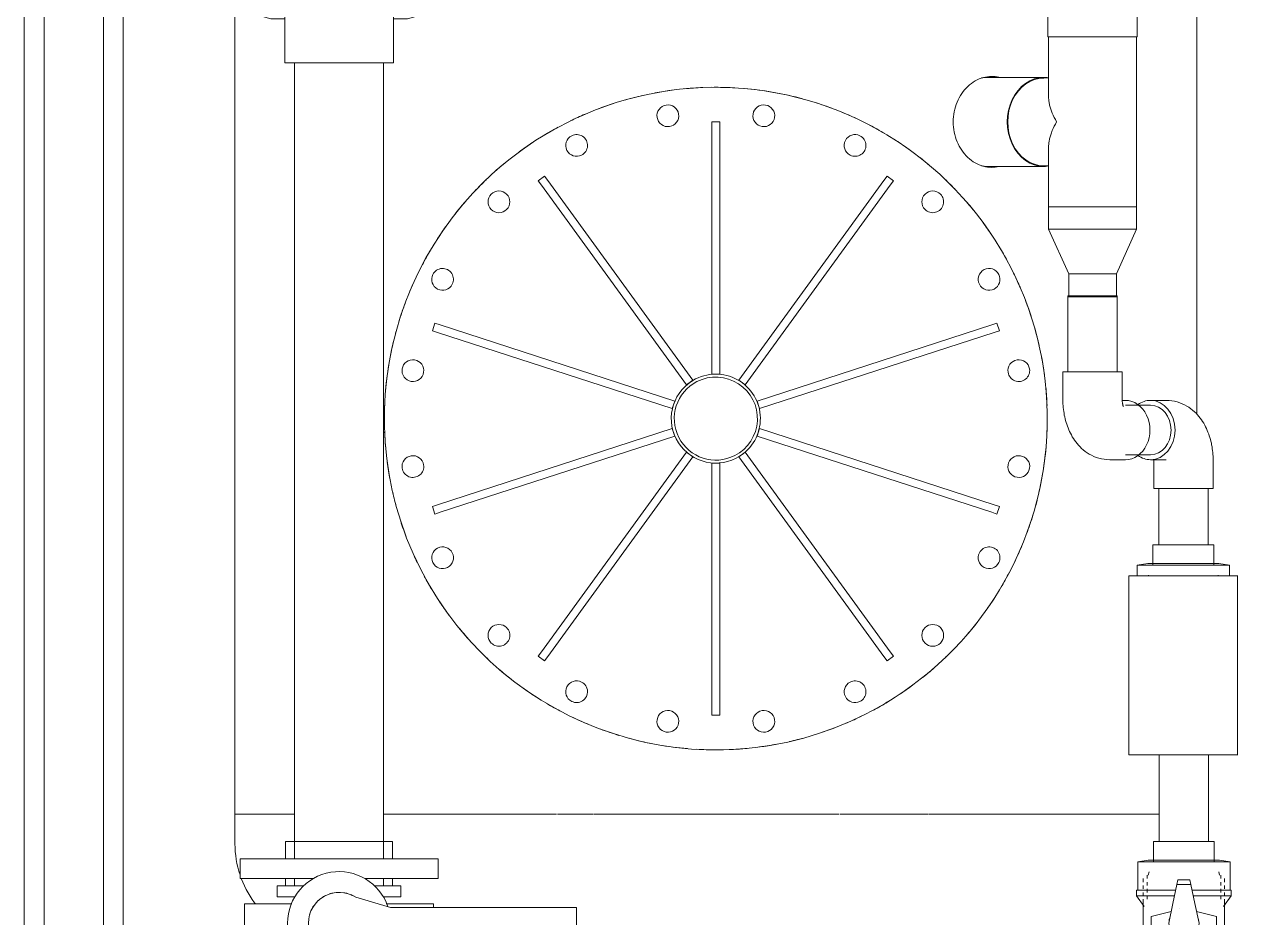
# Model space of a CAD drawing. Header units: millimetres. Extents: x -4001 to 3774, y -595 to 3523.
# Drawn here: x -3633 to -2407, y 505 to 1409 of the extents above; entities that cross this region are included whole.
import ezdxf

# ---------------------------------------------------------------- set-up
doc = ezdxf.new("R2010")
doc.units = ezdxf.units.MM
for name, color, linetype, lineweight in [('A_--------_E-', 8, 'Continuous', 9), ('M-_EQPT----_E', 7, 'Continuous', 9), ('M-_WATR----_E', 5, 'Continuous', 9)]:
    doc.layers.add(name, color=color, linetype=linetype, lineweight=lineweight)

# ---------------------------------------------------------------- blocks, each defined once
blk = doc.blocks.new('PNS-0100 MAIN FRAME - ASY PNS-0100 MAIN FRAME_iam-651195-Разрез 3')
at = {"layer": 'A_--------_E-'}
for p, q in [((-3633.2, 2850), (-3633.2, 100)), ((-3533.2, 100), (-3533.2, 2850)), ((-3613.2, 1997.9), (-3613.2, 373.6)), ((-3553.2, 373.6), (-3553.2, 1997.9))]:
    blk.add_line(p, q, dxfattribs=at)
blk = doc.blocks.new('PNS-0100 MAIN FRAME - Standard-550811-Разрез 3')
blk.add_blockref('PNS-0100 MAIN FRAME - ASY PNS-0100 MAIN FRAME_iam-651195-Разрез 3', (0, 0))
blk = doc.blocks.new('PNS-Filter column D1000 _Left side_ - ASY PNS-Filter column D1000_iam-892261-Разрез 3')
at = {"layer": 'A_--------_E-'}
for p, q in [((-3420.2, 610.1), (-3420.2, 2510.1)), ((-2448.2, 2510.1), (-2448.2, 1014.4)), ((-2448.2, 1014.4), (-2448.2, 2510.1)), ((-2598.5, 1396.1), (-2598.5, 1476.1)), ((-2508.5, 1476.1), (-2508.5, 1396.1)), ((-2579.3, 1396.1), (-2598.5, 1396.1)), ((-2597.9, 1335.6), (-2597.9, 1396.1)), ((-2508.5, 1396.1), (-2579.3, 1396.1)), ((-2509, 1396.1), (-2509, 1224.1)), ((-2660.1, 1355.1), (-2602.8, 1355.1)), ((-2602.8, 1354.6), (-2597.8, 1354.6)), ((-2938.2, 1310.1), (-2930.2, 1310.1)), ((-2938.2, 1310.1), (-2938.2, 1304.6)), ((-2938.2, 1055.1), (-2938.2, 1304.6)), ((-2930.2, 1304.6), (-2930.2, 1310.1)), ((-2930.2, 1304.6), (-2930.2, 1055.1)), ((-2597.9, 1224.1), (-2597.9, 1284.6)), ((-2602.8, 1265.1), (-2660.1, 1265.1)), ((-2597.8, 1265.7), (-2602.8, 1265.7)), ((-3113.8, 1250.5), (-3107.3, 1255.2)), ((-3104, 1250.7), (-3107.3, 1255.2)), ((-2761.1, 1255.2), (-2764.3, 1250.7)), ((-2761.1, 1255.2), (-2754.6, 1250.5)), ((-3113.8, 1250.5), (-3110.5, 1246)), ((-2963.9, 1044.2), (-3110.5, 1246)), ((-3104, 1250.7), (-2957.4, 1048.9)), ((-2911, 1048.9), (-2764.3, 1250.7)), ((-2757.9, 1246), (-2904.5, 1044.2)), ((-2757.9, 1246), (-2754.6, 1250.5)), ((-2597.9, 1201.6), (-2597.9, 1224.1)), ((-2597.9, 1224.1), (-2589.9, 1224.1)), ((-2597.9, 1224.1), (-2528, 1224.1)), ((-2589.9, 1224.1), (-2509, 1224.1)), ((-2528, 1224.1), (-2509, 1224.1)), ((-2509, 1224.1), (-2509, 1201.6)), ((-2577.6, 1156.6), (-2597.9, 1201.6)), ((-2597.9, 1201.6), (-2528, 1201.6)), ((-2509, 1201.6), (-2529.3, 1156.6)), ((-2528, 1201.6), (-2509, 1201.6)), ((-2577.6, 1134.1), (-2577.6, 1156.6)), ((-2577.6, 1156.6), (-2539.6, 1156.6)), ((-2539.6, 1156.6), (-2529.3, 1156.6)), ((-2529.3, 1156.6), (-2529.3, 1134.1)), ((-3220.7, 1099), (-3218.3, 1106.6)), ((-3213, 1104.9), (-3218.3, 1106.6)), ((-3213, 1104.9), (-2975.8, 1027.8)), ((-2892.6, 1027.8), (-2655.4, 1104.9)), ((-2650.1, 1106.6), (-2655.4, 1104.9)), ((-2650.1, 1106.6), (-2647.6, 1099)), ((-3220.7, 1099), (-3215.5, 1097.3)), ((-2978.2, 1020.2), (-3215.5, 1097.3)), ((-2652.9, 1097.3), (-2890.2, 1020.2)), ((-2652.9, 1097.3), (-2647.6, 1099)), ((-2930.2, 1055.1), (-2938.2, 1055.1)), ((-2957.4, 1048.9), (-2963.9, 1044.2)), ((-2904.5, 1044.2), (-2911, 1048.9)), ((-2975.8, 1027.8), (-2978.2, 1020.2)), ((-2890.2, 1020.2), (-2892.6, 1027.8)), ((-3215.5, 922.9), (-2978.2, 1000)), ((-2978.2, 1000), (-2975.8, 992.4)), ((-2892.6, 992.4), (-2890.2, 1000)), ((-2890.2, 1000), (-2652.9, 922.9)), ((-2975.8, 992.4), (-3213, 915.3)), ((-2655.4, 915.3), (-2892.6, 992.4)), ((-3110.5, 774.2), (-2963.9, 976.1)), ((-2957.4, 971.4), (-3104, 769.5)), ((-2963.9, 976.1), (-2957.4, 971.4)), ((-2911, 971.4), (-2904.5, 976.1)), ((-2764.3, 769.5), (-2911, 971.4)), ((-2904.5, 976.1), (-2757.9, 774.2)), ((-2938.2, 715.7), (-2938.2, 965.1)), ((-2938.2, 965.1), (-2930.2, 965.1)), ((-2930.2, 965.1), (-2930.2, 715.7)), ((-3215.5, 922.9), (-3220.7, 921.2)), ((-3218.3, 913.6), (-3220.7, 921.2)), ((-2647.6, 921.2), (-2652.9, 922.9)), ((-2647.6, 921.2), (-2650.1, 913.6)), ((-3218.3, 913.6), (-3213, 915.3)), ((-2655.4, 915.3), (-2650.1, 913.6)), ((-3110.5, 774.2), (-3113.8, 769.8)), ((-2754.6, 769.8), (-2757.9, 774.2)), ((-3107.3, 765.1), (-3113.8, 769.8)), ((-3107.3, 765.1), (-3104, 769.5)), ((-2764.3, 769.5), (-2761.1, 765.1)), ((-2754.6, 769.8), (-2761.1, 765.1)), ((-2938.2, 715.7), (-2938.2, 710.1)), ((-2930.2, 710.1), (-2930.2, 715.7)), ((-2930.2, 710.1), (-2938.2, 710.1)), ((-3420.2, 580.1), (-3420.2, 610.1)), ((-3418.6, 610.1), (-3420.2, 610.1)), ((-3418.6, 610.1), (-3417.7, 610.1)), ((-3414.1, 610.1), (-3417.7, 610.1)), ((-3413.8, 610.1), (-3411.4, 610.1)), ((-3406.3, 610.1), (-3411.4, 610.1)), ((-3406.3, 610.1), (-3402.2, 610.1)), ((-3395.7, 610.1), (-3402.2, 610.1)), ((-3395.8, 610.1), (-3390, 610.1)), ((-3382, 610.1), (-3390, 610.1)), ((-3382, 610.1), (-3375, 610.1)), ((-3365.6, 610.1), (-3375, 610.1)), ((-3365.6, 610.1), (-3360.2, 610.1)), ((-3270, 610.1), (-3260.6, 610.1)), ((-3245.2, 610.1), (-3260.6, 610.1)), ((-3245.2, 610.1), (-3230.9, 610.1)), ((-3214.5, 610.1), (-3230.9, 610.1)), ((-3214.5, 610.1), (-3199.3, 610.1)), ((-3182.1, 610.1), (-3199.3, 610.1)), ((-3182.1, 610.1), (-3166, 610.1)), ((-3148.1, 610.1), (-3167.1, 610.1)), ((-3148.1, 610.1), (-3131.3, 610.1)), ((-3112.7, 610.1), (-3131.3, 610.1)), ((-3112.7, 610.1), (-3095.3, 610.1)), ((-3076.2, 610.1), (-3094.1, 610.1)), ((-3076.2, 610.1), (-3058.4, 610.1)), ((-3038.8, 610.1), (-3057.8, 610.1)), ((-3038.8, 610.1), (-3020.6, 610.1)), ((-3000.8, 610.1), (-3021.6, 610.1)), ((-3000.8, 610.1), (-2982.3, 610.1)), ((-2962.4, 610.1), (-2982.8, 610.1)), ((-2962.3, 610.1), (-2943.7, 610.1)), ((-2933.3, 610.1), (-2943.7, 610.1)), ((-2923.6, 610.1), (-2933.3, 610.1)), ((-2923.6, 610.1), (-2905, 610.1)), ((-2885, 610.1), (-2905.1, 610.1)), ((-2885.1, 610.1), (-2866.6, 610.1)), ((-2846.4, 610.1), (-2866.6, 610.1)), ((-2846.8, 610.1), (-2828.5, 610.1)), ((-2809.8, 610.1), (-2828.5, 610.1)), ((-2809, 610.1), (-2791.1, 610.1)), ((-2770.9, 610.1), (-2791.2, 610.1)), ((-2770.9, 610.1), (-2754.7, 610.1)), ((-2736.1, 610.1), (-2754.7, 610.1)), ((-2736.2, 610.1), (-2719.4, 610.1)), ((-2700.7, 610.1), (-2718.7, 610.1)), ((-2701.5, 610.1), (-2685.4, 610.1)), ((-2668.3, 610.1), (-2685.4, 610.1)), ((-2668.3, 610.1), (-2653, 610.1)), ((-2636.7, 610.1), (-2653, 610.1)), ((-2636.7, 610.1), (-2622.4, 610.1)), ((-2607.1, 610.1), (-2622.4, 610.1)), ((-2607.1, 610.1), (-2593.7, 610.1)), ((-2579.5, 610.1), (-2593.7, 610.1)), ((-2579.5, 610.1), (-2567.2, 610.1)), ((-2554.2, 610.1), (-2567.3, 610.1)), ((-2554.2, 610.1), (-2543.1, 610.1)), ((-2531.2, 610.1), (-2543.1, 610.1)), ((-2531.2, 610.1), (-2521.4, 610.1)), ((-2510.8, 610.1), (-2521.4, 610.1)), ((-2510.8, 610.1), (-2502.3, 610.1)), ((-2493.1, 610.1), (-2502.3, 610.1)), ((-2493.1, 610.1), (-2486.1, 610.1))]:
    blk.add_line(p, q, dxfattribs=at)
at = {"layer": 'A_--------_E-', "flags": 128}
for points in [[(-3420.2, 580.1), (-3420.1, 576.1), (-3419.9, 572.1), (-3419.5, 568.2), (-3418.9, 564.2), (-3418.2, 560.3), (-3417.3, 556.4), (-3416.3, 552.5), (-3415.1, 548.7), (-3415, 548.2)], [(-3413.8, 544.9), (-3412.3, 541.2), (-3410.7, 537.5), (-3408.9, 533.9), (-3407, 530.4), (-3404.9, 527), (-3402.7, 523.7), (-3400.4, 520.4), (-3399.5, 519.3)]]:
    blk.add_lwpolyline(points, dxfattribs=at)
at = {"layer": 'A_--------_E-'}
for centre, radius, start, end in [((-2934.2, 1010.1), 335, 297, 117), ((-2934.2, 1010.1), 335, 97.5951, 100.5797), ((-2934.2, 1010.1), 335, 92.2786, 95.4262), ((-2934.2, 1010.1), 335, 90, 90.2734), ((-2934.2, 1010.1), 335, 86.7012, 90), ((-2934.2, 1010.1), 335, 74.8179, 85.1213), ((-2934.2, 1010.1), 335, 108.0362, 110.89), ((-2934.2, 1010.1), 335, 102.8327, 105.7343), ((-2982.7, 1316.3), 11, 99, 279), ((-2982.7, 1316.3), 11, 279, 99), ((-2885.7, 1316.3), 11, 81, 261), ((-2885.7, 1316.3), 11, 261, 81), ((-2934.2, 1010.1), 335, 69.6655, 73.0071), ((-2934.2, 1010.1), 335, 113.2217, 116.0474), ((-2934.2, 1010.1), 335, 64.5125, 67.5798), ((-2934.2, 1010.1), 335, 117, 297), ((-2934.2, 1010.1), 335, 118.3967, 121.2068), ((-2934.2, 1010.1), 335, 59.3586, 62.304), ((-2934.2, 1010.1), 335, 123.5649, 126.3691), ((-3074.9, 1286.3), 11, 117, 297), ((-3074.9, 1286.3), 11, 297, 117), ((-2793.5, 1286.3), 11, 63, 243), ((-2793.5, 1286.3), 11, 243, 63), ((-2934.2, 1010.1), 335, 54.2036, 57.083), ((-2934.2, 1010.1), 335, 128.7286, 131.5354), ((-2934.2, 1010.1), 335, 49.0472, 51.888), ((-2934.2, 1010.1), 335, 133.8891, 136.7073), ((-2934.2, 1010.1), 335, 43.8891, 46.7073), ((-3153.4, 1229.3), 11, 315, 135), ((-2715, 1229.3), 11, 45, 225), ((-2934.2, 1010.1), 335, 139.0472, 141.888), ((-3153.4, 1229.3), 11, 135, 315), ((-2715, 1229.3), 11, 225, 45), ((-2934.2, 1010.1), 335, 38.7286, 41.5354), ((-2934.2, 1010.1), 335, 144.2036, 147.083), ((-2934.2, 1010.1), 335, 33.5649, 36.3691), ((-2934.2, 1010.1), 335, 149.3586, 152.304), ((-2934.2, 1010.1), 335, 28.3967, 31.2068), ((-2934.2, 1010.1), 335, 154.5125, 157.5798), ((-3210.4, 1150.9), 11, 153, 333), ((-3210.4, 1150.9), 11, 333, 153), ((-2658, 1150.9), 11, 27, 207), ((-2658, 1150.9), 11, 207, 27), ((-2934.2, 1010.1), 335, 23.2217, 26.0474), ((-2934.2, 1010.1), 335, 18.0362, 20.89), ((-2934.2, 1010.1), 335, 159.6655, 163.0071), ((-2934.2, 1010.1), 335, 164.8179, 175.1213), ((-2934.2, 1010.1), 335, 12.8327, 15.7343), ((-3240.4, 1058.6), 11, 351, 171), ((-2628, 1058.6), 11, 9, 189), ((-2934.2, 1010.1), 335, 7.5951, 10.5797), ((-3240.4, 1058.6), 11, 171, 351), ((-2934.2, 1010.1), 45, 297, 117), ((-2628, 1058.6), 11, 189, 9), ((-2934.2, 1010.1), 45, 117, 297), ((-2934.2, 1010.1), 42, 117, 297), ((-2934.2, 1010.1), 42, 297, 117), ((-2934.2, 1010.1), 335, 2.2786, 5.4262), ((-2934.2, 1010.1), 335, 176.7012, 180), ((-2934.2, 1010.1), 335, 180, 180.2734), ((-2934.2, 1010.1), 335, 356.7012, 0), ((-2934.2, 1010.1), 335, 360, 0.2734), ((-2934.2, 1010.1), 335, 182.2786, 185.4262), ((-2934.2, 1010.1), 335, 344.8179, 355.1213), ((-3240.4, 961.6), 11, 9, 189), ((-2628, 961.6), 11, 351, 171), ((-2934.2, 1010.1), 335, 187.5951, 190.5797), ((-3240.4, 961.6), 11, 189, 9), ((-2628, 961.6), 11, 171, 351), ((-2934.2, 1010.1), 335, 192.8327, 195.7343), ((-2934.2, 1010.1), 335, 339.6655, 343.0071), ((-2934.2, 1010.1), 335, 198.0362, 200.89), ((-2934.2, 1010.1), 335, 203.2217, 206.0474), ((-3210.4, 869.4), 11, 27, 207), ((-3210.4, 869.4), 11, 207, 27), ((-2658, 869.4), 11, 153, 333), ((-2658, 869.4), 11, 333, 153), ((-2934.2, 1010.1), 335, 334.5125, 337.5798), ((-2934.2, 1010.1), 335, 208.3967, 211.2068), ((-2934.2, 1010.1), 335, 329.3586, 332.304), ((-2934.2, 1010.1), 335, 213.5649, 216.3691), ((-2934.2, 1010.1), 335, 324.2036, 327.083), ((-2934.2, 1010.1), 335, 218.7286, 221.5354), ((-3153.4, 790.9), 11, 45, 225), ((-3153.4, 790.9), 11, 225, 45), ((-2715, 790.9), 11, 135, 315), ((-2715, 790.9), 11, 315, 135), ((-2934.2, 1010.1), 335, 319.0472, 321.888), ((-2934.2, 1010.1), 335, 223.8891, 226.7073), ((-2934.2, 1010.1), 335, 313.8891, 316.7073), ((-2934.2, 1010.1), 335, 229.0472, 231.888), ((-2934.2, 1010.1), 335, 308.7286, 311.5354), ((-2934.2, 1010.1), 335, 234.2036, 237.083), ((-3074.9, 733.9), 11, 63, 243), ((-3074.9, 733.9), 11, 243, 63), ((-2793.5, 733.9), 11, 117, 297), ((-2793.5, 733.9), 11, 297, 117), ((-2934.2, 1010.1), 335, 303.5649, 306.3691), ((-2934.2, 1010.1), 335, 239.3586, 242.304), ((-2982.7, 703.9), 11, 81, 261), ((-2982.7, 703.9), 11, 261, 81), ((-2885.7, 703.9), 11, 99, 279), ((-2885.7, 703.9), 11, 279, 99), ((-2934.2, 1010.1), 335, 298.3967, 301.2068), ((-2934.2, 1010.1), 335, 244.5125, 247.5798), ((-2934.2, 1010.1), 335, 293.2217, 296.0474), ((-2934.2, 1010.1), 335, 249.6655, 253.0071), ((-2934.2, 1010.1), 335, 254.8179, 265.1213), ((-2934.2, 1010.1), 335, 282.8327, 285.7343), ((-2934.2, 1010.1), 335, 288.0362, 290.89), ((-2934.2, 1010.1), 335, 266.7012, 270), ((-2934.2, 1010.1), 335, 270, 270.2734), ((-2934.2, 1010.1), 335, 272.2786, 275.4262), ((-2934.2, 1010.1), 335, 277.5951, 280.5797)]:
    blk.add_arc(centre, radius, start, end, dxfattribs=at)
for centre, major_axis, start_param, end_param in [((-2660.1, 1310.1), (0, 45), 0, 0.149125), ((-2602.8, 1310.1), (0, 44.4), 0, 3.141593), ((-2602.8, 1310.1), (0, 45), 0, 3.141593), ((-2602.8, 1310.1), (0, 45), 6.189279, 6.283185), ((-2660.1, 1310.1), (0, 45), 2.992468, 3.141593), ((-2602.8, 1310.1), (0, 45), 3.141593, 3.235499)]:
    blk.add_ellipse(centre, major_axis=major_axis, ratio=0.819152, start_param=start_param, end_param=end_param, dxfattribs=at)
for points in [[(-2663.8, 1355), (-2666.6, 1354.2), (-2672.2, 1351.9), (-2679.7, 1346.3), (-2685.9, 1339), (-2690.7, 1330.3), (-2693.6, 1320.5), (-2694.3, 1313.6), (-2694.4, 1310.1)], [(-2655.4, 1356.1), (-2658.2, 1356.1), (-2661, 1355.8), (-2663.8, 1355)], [(-2657.2, 1356.1), (-2655.3, 1356), (-2653.4, 1355.7), (-2651.6, 1355.2)], [(-2648.1, 1355.2), (-2650.5, 1355.8), (-2653, 1356.1), (-2655.4, 1356.1)], [(-2694.4, 1310.1), (-2694.3, 1306.7), (-2693.6, 1299.7), (-2690.7, 1289.9), (-2685.9, 1281.2), (-2679.7, 1274), (-2672.2, 1268.3), (-2666.6, 1266), (-2663.8, 1265.3)], [(-2651.6, 1265), (-2653.4, 1264.6), (-2655.3, 1264.3), (-2657.2, 1264.2)]]:
    blk.add_open_spline(points, degree=3, dxfattribs=at)
for points, knots in [([(-2589.9, 1310.1), (-2591.5, 1313.2), (-2593.7, 1317.6), (-2595.8, 1323.2), (-2596.9, 1327.1), (-2597.7, 1331.1), (-2597.9, 1333.9), (-2597.9, 1335.3), (-2597.9, 1335.6)], [0, 0, 0, 0, 0.125, 0.1875, 0.25, 0.3125, 0.375, 0.3888889, 0.3888889, 0.3888889, 0.3888889]), ([(-2597.9, 1284.6), (-2597.9, 1284.9), (-2597.9, 1286.4), (-2597.7, 1289.2), (-2596.9, 1293.1), (-2595.8, 1297.1), (-2593.7, 1302.7), (-2591.5, 1307.1), (-2589.9, 1310.1)], [0.6111111, 0.6111111, 0.6111111, 0.6111111, 0.625, 0.6875, 0.75, 0.8125, 0.875, 1, 1, 1, 1]), ([(-2663.8, 1265.3), (-2661, 1264.5), (-2655.7, 1263.8), (-2650.5, 1264.4), (-2648.1, 1265)], [-0.5714286, -0.5714286, -0.5714286, -0.5714286, -0.5, -0.4366362, -0.4366362, -0.4366362, -0.4366362])]:
    blk.add_open_spline(points, degree=3, knots=knots, dxfattribs=at)
blk = doc.blocks.new('PNS-Filter column D1000 _Left side_ - Standard-896179-Разрез 3')
at = {"layer": 'M-_EQPT----_E'}
for p, q in [((-2578.5, 1134.1), (-2578.5, 1133.1)), ((-2539.1, 1134.1), (-2578.4, 1134.1)), ((-2578.4, 1133.1), (-2578.1, 1133.1)), ((-2577.3, 1133.1), (-2576.1, 1133.1)), ((-2574.5, 1133.1), (-2572.6, 1133.1)), ((-2570.3, 1133.1), (-2567.8, 1133.1)), ((-2565, 1133.1), (-2562, 1133.1)), ((-2558.9, 1133.1), (-2555.6, 1133.1)), ((-2552.4, 1133.1), (-2549.1, 1133.1)), ((-2545.9, 1133.1), (-2542.9, 1133.1)), ((-2540, 1133.1), (-2539.1, 1133.1)), ((-2528.5, 1134.1), (-2539.1, 1134.1)), ((-2539.1, 1133.1), (-2537.4, 1133.1)), ((-2535, 1133.1), (-2533, 1133.1)), ((-2531.3, 1133.1), (-2530, 1133.1)), ((-2529.2, 1133.1), (-2528.5, 1133.1)), ((-2528.5, 1133.1), (-2528.5, 1134.1))]:
    blk.add_line(p, q, dxfattribs=at)
blk.add_blockref('PNS-Filter column D1000 _Left side_ - ASY PNS-Filter column D1000_iam-892261-Разрез 3', (0, 0))
blk = doc.blocks.new('COMER_industrial series - BVI10-EL090-345467-Разрез 3')
at = {"layer": 'M-_WATR----_E', "color": 33, "lineweight": 20}
for p, q in [((-3367.8, 1625), (-3367.8, 1585.6)), ((-3367.8, 1625), (-3262.2, 1625)), ((-3262.2, 1585.6), (-3262.2, 1625)), ((-3384, 1585.6), (-3398.5, 1581.7)), ((-3246, 1585.6), (-3384, 1585.6)), ((-3231.5, 1581.7), (-3246, 1585.6)), ((-3398.5, 1581.7), (-3398.5, 1539.5)), ((-3231.5, 1581.7), (-3398.5, 1581.7)), ((-3231.5, 1539.5), (-3231.5, 1581.7)), ((-3390.2, 1559.8), (-3390.2, 1554.2)), ((-3239.7, 1554.2), (-3239.7, 1559.8)), ((-3390.2, 1548.5), (-3390.2, 1542.8)), ((-3369.9, 1551), (-3369.9, 1370)), ((-3260, 1551), (-3369.9, 1551)), ((-3260, 1370), (-3260, 1551)), ((-3239.7, 1542.8), (-3239.7, 1548.5)), ((-3400, 1539.5), (-3400, 1531.5)), ((-3370, 1539.5), (-3400, 1539.5)), ((-3390.2, 1537.1), (-3390.2, 1531.5)), ((-3230, 1539.5), (-3259.9, 1539.5)), ((-3239.7, 1531.5), (-3239.7, 1537.1)), ((-3230, 1531.5), (-3230, 1539.5)), ((-3400, 1531.5), (-3388.5, 1529.5)), ((-3370, 1531.5), (-3400, 1531.5)), ((-3390.2, 1525.8), (-3390.2, 1474.2)), ((-3390.2, 1525.8), (-3370.1, 1525.8)), ((-3388.5, 1529.5), (-3370.2, 1529.5)), ((-3385.1, 1530.9), (-3385.1, 1525.8)), ((-3230, 1531.5), (-3259.9, 1531.5)), ((-3259.8, 1525.8), (-3239.7, 1525.8)), ((-3259.7, 1529.5), (-3241.5, 1529.5)), ((-3244.8, 1525.8), (-3244.8, 1530.9)), ((-3241.5, 1529.5), (-3230, 1531.5)), ((-3239.7, 1474.2), (-3239.7, 1525.8)), ((-3370.1, 1474.2), (-3390.2, 1474.2)), ((-3385.1, 1474.2), (-3385.1, 1469.1)), ((-3239.7, 1474.2), (-3259.8, 1474.2)), ((-3244.8, 1469.1), (-3244.8, 1474.2)), ((-3388.5, 1470.5), (-3400, 1468.5)), ((-3400, 1468.5), (-3400, 1460.5)), ((-3400, 1468.5), (-3370, 1468.5)), ((-3400, 1460.5), (-3370, 1460.5)), ((-3398.5, 1460.5), (-3398.5, 1418.3)), ((-3390.2, 1468.5), (-3390.2, 1462.9)), ((-3370.2, 1470.5), (-3388.5, 1470.5)), ((-3259.9, 1468.5), (-3230, 1468.5)), ((-3259.9, 1460.5), (-3230, 1460.5)), ((-3241.5, 1470.5), (-3259.7, 1470.5)), ((-3230, 1468.5), (-3241.5, 1470.5)), ((-3239.7, 1462.9), (-3239.7, 1468.5)), ((-3231.5, 1418.3), (-3231.5, 1460.5)), ((-3230, 1460.5), (-3230, 1468.5)), ((-3390.2, 1457.2), (-3390.2, 1451.5)), ((-3239.7, 1451.5), (-3239.7, 1457.2)), ((-3390.2, 1445.8), (-3390.2, 1440.2)), ((-3239.7, 1440.2), (-3239.7, 1445.8)), ((-3398.5, 1418.3), (-3384, 1414.4)), ((-3398.5, 1418.3), (-3370, 1418.3)), ((-3384, 1414.4), (-3370.1, 1414.4)), ((-3259.9, 1418.3), (-3231.5, 1418.3)), ((-3259.7, 1414.4), (-3246, 1414.4)), ((-3246, 1414.4), (-3231.5, 1418.3)), ((-3369.9, 1370), (-3260, 1370))]:
    blk.add_line(p, q, dxfattribs=at)
blk = doc.blocks.new('COMER_BUT сермя _Butterfly valves_ red - BUT10090-877331-Разрез 3')
at = {"layer": 'M-_WATR----_E', "color": 33, "lineweight": 20}
for p, q in [((-3410.5, 519.3), (-3410.5, 480.7)), ((-3263, 515.7), (-3298.2, 526.1)), ((-3075, 515.7), (-3263, 515.7)), ((-3219.5, 515.7), (-3219.5, 519.3)), ((-3075, 484.3), (-3075, 515.7)), ((-3298.2, 473.9), (-3263, 484.3)), ((-3263, 484.3), (-3075, 484.3)), ((-3219.5, 480.7), (-3219.5, 484.3))]:
    blk.add_line(p, q, dxfattribs=at)
for radius, start, end in [(52, 18.7625, 180), (31, 57.209, 180), (31, 116.3192, 122.1686), (31, 101.8509, 108.0945), (31, 90, 93.6317), (31, 87.0806, 90), (31, 73.8007, 81.0623), (31, 60.5118, 67.7695), (31, 145.6075, 151.2815), (31, 130.8716, 136.906), (31, 160.8908, 165.6451), (52, 180, 341.2366), (31, 180, 302.791), (31, 192.2817, 192.8571), (31, 205.1481, 210.167), (31, 217.7273, 223.0948), (31, 230.3079, 235.8629), (31, 242.8892, 248.5572), (31, 255.4705, 261.21), (31, 268.0515, 270), (31, 270, 273.0843), (31, 282.2857, 287.3039), (31, 296.8165, 301.2261)]:
    blk.add_arc((-3315, 500), radius, start, end, dxfattribs=at)
for centre, start_param, end_param in [((-3315, 519.3), 3.141593, 4.188042), ((-3315, 519.3), 5.235988, 6.283185), ((-3315, 480.7), 3.141593, 4.188039), ((-3315, 480.7), 5.235988, 6.283185)]:
    blk.add_ellipse(centre, major_axis=(95.5, 0), ratio=0.000009, start_param=start_param, end_param=end_param, dxfattribs=at)
blk = doc.blocks.new('COMER_ST10_U-PVC бурт под фланец с гладкой поверхностью red - DN20 - DN225-877299-Разрез 3')
at = {"layer": 'M-_WATR----_E', "lineweight": 20}
for p, q in [((-3369, 582.5), (-3369, 565)), ((-3261, 565), (-3261, 582.5)), ((-3369, 545), (-3369, 537.5)), ((-3261, 537.5), (-3261, 545)), ((-3377.5, 537.5), (-3377.5, 526.5)), ((-3252.5, 526.5), (-3252.5, 537.5))]:
    blk.add_line(p, q, dxfattribs=at)
for centre, major_axis, start_param, end_param in [((-3315, 582.5), (54, 0), 3.141593, 6.283185), ((-3315, 537.5), (62.5, 0), 3.141593, 4.096423), ((-3315, 537.5), (62.5, 0), 5.328355, 6.283185), ((-3315, 526.5), (62.5, 0), 3.141593, 3.914997), ((-3315, 526.5), (62.5, 0), 5.509781, 6.283185)]:
    blk.add_ellipse(centre, major_axis=major_axis, ratio=0.000009, start_param=start_param, end_param=end_param, dxfattribs=at)
blk = doc.blocks.new('COMER_BR00_U-PVC свободный фланец red - DN15 - DN200-V30-Разрез 3')
at = {"layer": 'M-_WATR----_E', "lineweight": 20}
for p, q in [((-3415, 565), (-3415, 545)), ((-3215, 545), (-3215, 565))]:
    blk.add_line(p, q, dxfattribs=at)
for centre, start_param, end_param in [((-3315, 565), 3.141593, 6.283185), ((-3315, 545), 3.141593, 4.449308), ((-3315, 545), 4.97547, 6.283185)]:
    blk.add_ellipse(centre, major_axis=(100, 0), ratio=0.000009, start_param=start_param, end_param=end_param, dxfattribs=at)
blk = doc.blocks.new('COMER_EL50_U-PVC отвод 90 - DN16-DN315 _Grey_-V40-Разрез 3')
at = {"layer": 'M-_WATR----_E', "color": 40, "lineweight": 20}
for p, q in [((-2478.9, 1028.5), (-2494.8, 1028.5)), ((-2494.8, 968.5), (-2478.9, 968.5)), ((-2491.6, 967.7), (-2491.6, 939.5)), ((-2431.6, 939.5), (-2431.6, 967.7))]:
    blk.add_line(p, q, dxfattribs=at)
at = {"layer": 'M-_WATR----_E', "color": 40, "lineweight": 20, "flags": 128}
for points in [[(-2478.9, 1028.5), (-2476.1, 1028.4), (-2473.3, 1028.1), (-2470.5, 1027.6), (-2467.9, 1026.9), (-2465.3, 1026.1), (-2462.8, 1025.1), (-2460.5, 1024), (-2458.2, 1022.8), (-2456.1, 1021.5), (-2454.1, 1020.1), (-2452.3, 1018.6), (-2450.5, 1017), (-2448.9, 1015.5), (-2447.4, 1013.8), (-2445.9, 1012.2), (-2444.6, 1010.5), (-2443.4, 1008.8), (-2442.2, 1007.1), (-2441.1, 1005.3), (-2440.1, 1003.5), (-2439.2, 1001.8), (-2438.3, 1000), (-2437.5, 998.2), (-2436.8, 996.4), (-2436.1, 994.5), (-2435.5, 992.7), (-2434.9, 990.9), (-2434.4, 989), (-2433.9, 987.1), (-2433.4, 985.3), (-2433.1, 983.4), (-2432.7, 981.5), (-2432.4, 979.6), (-2432.2, 977.7), (-2432, 975.8), (-2431.8, 973.9), (-2431.7, 972), (-2431.6, 970.1), (-2431.6, 968.2), (-2431.6, 967.7)], [(-2491.6, 968.4), (-2491.6, 967.8), (-2491.6, 967.7)]]:
    blk.add_lwpolyline(points, dxfattribs=at)
at = {"layer": 'M-_WATR----_E', "color": 40, "lineweight": 20}
for centre, major_axis, ratio, start_param, end_param in [((-2494.8, 998.5), (0, 30), 0.826606, 0.000021, 0.541129), ((-2494.8, 998.5), (0, 30), 0.826606, 3.141614, 6.283206), ((-2494.8, 998.5), (0, 30), 0.826606, 2.600474, 3.141614), ((-2461.6, 939.5), (30, 0), 0.000012, 2.168543, 3.21574), ((-2461.6, 939.5), (30, 0), 0.000012, 0, 2.168543)]:
    blk.add_ellipse(centre, major_axis=major_axis, ratio=ratio, start_param=start_param, end_param=end_param, dxfattribs=at)
blk = doc.blocks.new('COMER_industrial series - BVI10050-V41-Разрез 3')
at = {"layer": 'M-_WATR----_E', "color": 40, "lineweight": 20}
for p, q in [((-2492, 582.4), (-2492, 562.7)), ((-2430.4, 562.7), (-2430.4, 582.4)), ((-2497.2, 563.6), (-2507.8, 561.8)), ((-2507.8, 561.8), (-2507.8, 533.3)), ((-2414.5, 561.8), (-2425.2, 563.6)), ((-2414.5, 533.3), (-2414.5, 561.8)), ((-2502.2, 544.9), (-2502.2, 541.4)), ((-2498.4, 548.4), (-2498.4, 544.9)), ((-2498.4, 541.4), (-2498.4, 537.9)), ((-2496.4, 551.7), (-2497.2, 548.4)), ((-2468.2, 539), (-2467.2, 543.8)), ((-2455.2, 543.8), (-2467.2, 543.8)), ((-2455.2, 543.8), (-2454.2, 539)), ((-2425.2, 548.4), (-2425.9, 551.7)), ((-2423.9, 544.9), (-2423.9, 548.4)), ((-2423.9, 537.9), (-2423.9, 541.4)), ((-2420.2, 541.4), (-2420.2, 544.9)), ((-2509.2, 533.3), (-2509.2, 527.5)), ((-2509.2, 527.5), (-2501.2, 516.8)), ((-2502.2, 537.9), (-2502.2, 534.5)), ((-2502.2, 531), (-2502.2, 527.5)), ((-2498.4, 534.5), (-2498.4, 531)), ((-2498.4, 527.5), (-2498.4, 524)), ((-2468.2, 539), (-2454.2, 539)), ((-2423.9, 531), (-2423.9, 534.5)), ((-2423.9, 524), (-2423.9, 527.5)), ((-2421.2, 516.8), (-2413.2, 527.5)), ((-2420.2, 534.5), (-2420.2, 537.9)), ((-2420.2, 527.5), (-2420.2, 531)), ((-2413.2, 527.5), (-2413.2, 533.3)), ((-2502.2, 524), (-2502.2, 476)), ((-2420.2, 476), (-2420.2, 524)), ((-2474.1, 511.5), (-2494.2, 506.6)), ((-2494.2, 506.6), (-2494.2, 493.4)), ((-2465.5, 514.4), (-2465.5, 514.4)), ((-2428.2, 506.6), (-2448.3, 511.5)), ((-2428.2, 493.4), (-2428.2, 506.6)), ((-2494.2, 493.4), (-2475, 488.8)), ((-2447.3, 488.8), (-2428.2, 493.4)), ((-2501.2, 483.2), (-2509.2, 472.5)), ((-2456.9, 485.6), (-2456.9, 485.6)), ((-2413.2, 472.5), (-2421.2, 483.2)), ((-2509.2, 472.5), (-2509.2, 466.7)), ((-2507.8, 466.7), (-2507.8, 438.2)), ((-2502.2, 472.5), (-2502.2, 469)), ((-2498.4, 476), (-2498.4, 472.5)), ((-2498.4, 469), (-2498.4, 465.5)), ((-2423.9, 472.5), (-2423.9, 476)), ((-2423.9, 465.5), (-2423.9, 469)), ((-2420.2, 469), (-2420.2, 472.5)), ((-2414.5, 438.2), (-2414.5, 466.7)), ((-2413.2, 466.7), (-2413.2, 472.5)), ((-2502.2, 465.5), (-2502.2, 462.1)), ((-2502.2, 458.6), (-2502.2, 455.1)), ((-2498.4, 462.1), (-2498.4, 458.6)), ((-2498.4, 455.1), (-2498.4, 451.6)), ((-2423.9, 458.6), (-2423.9, 462.1)), ((-2423.9, 451.6), (-2423.9, 455.1)), ((-2420.2, 462.1), (-2420.2, 465.5)), ((-2420.2, 455.1), (-2420.2, 458.6)), ((-2497.2, 451.6), (-2496.4, 448.3)), ((-2425.9, 448.3), (-2425.2, 451.6)), ((-2507.8, 438.2), (-2497.2, 436.4)), ((-2492, 437.3), (-2492, 417.6)), ((-2467.2, 430), (-2467.2, 430.2)), ((-2455.1, 430.2), (-2467.2, 430.2)), ((-2467.2, 430), (-2455.2, 430)), ((-2455.1, 430.2), (-2455.2, 430)), ((-2430.4, 417.6), (-2430.4, 437.3)), ((-2425.2, 436.4), (-2414.5, 438.2))]:
    blk.add_line(p, q, dxfattribs=at)
at = {"layer": 'M-_WATR----_E', "color": 40, "lineweight": 20, "flags": 128}
for points in [[(-2476.5, 500), (-2472.3, 519.6), (-2468.2, 539)], [(-2454.2, 539), (-2450, 519.6), (-2445.8, 500)], [(-2467.2, 430.2), (-2471.9, 465.2), (-2476.5, 500)], [(-2445.8, 500), (-2450.5, 465.2), (-2455.1, 430.2)]]:
    blk.add_lwpolyline(points, dxfattribs=at)
at = {"layer": 'M-_WATR----_E', "color": 40, "lineweight": 20}
for centre, major_axis, ratio, start_param, end_param in [((-2461.2, 582.4), (30.8, 0), 0.000018, 3.141593, 6.283124), ((-2461.2, 561.8), (46.6, 0), 0.000018, 3.141593, 6.283124), ((-2461.2, 563.6), (36, 0), 0.000018, 3.141593, 6.283124), ((-2461.2, 533.3), (48, 0), 0.000018, 3.141593, 4.539055), ((-2461.2, 527.5), (48, 0), 0.000018, 3.141606, 4.513044), ((-2461.2, 533.3), (48, 0), 0.000018, 4.885466, 6.283124), ((-2461.2, 527.5), (48, 0), 0.000018, 4.91148, 6.283124), ((-2461.2, 500), (-4.4, 14.5), 1, 0.974878, 1.115502), ((-2461.2, 500), (-4.4, 14.5), 1, 4.5834, 4.726351), ((-2461.2, 500), (-4.4, 14.5), 1, 4.551471, 4.666396), ((-2461.2, 472.5), (48, 0), 0.000018, 3.141593, 4.465799), ((-2461.2, 466.7), (48, 0), 0.000018, 3.141593, 4.482936), ((-2461.2, 466.7), (48, 0), 0.000018, 4.941603, 6.283124), ((-2461.2, 472.5), (48, 0), 0.000018, 4.958737, 6.283124), ((-2461.2, 438.2), (46.6, 0), 0.000018, 3.141701, 4.558992), ((-2461.2, 436.4), (36, 0), 0.000018, 3.141701, 4.51976), ((-2461.2, 436.4), (36, 0), 0.000018, 4.904711, 6.283077), ((-2461.2, 438.2), (46.6, 0), 0.000018, 4.86555, 6.283077), ((-2461.2, 417.6), (30.8, 0), 0.000018, 3.141593, 6.283124)]:
    blk.add_ellipse(centre, major_axis=major_axis, ratio=ratio, start_param=start_param, end_param=end_param, dxfattribs=at)
blk = doc.blocks.new('COMER_industrial series - BVI10-EL050-V42-Разрез 3')
at = {"layer": 'M-_WATR----_E', "color": 40, "lineweight": 20}
for p, q in [((-2492.5, 882.4), (-2492.5, 862.7)), ((-2430.9, 862.7), (-2430.9, 882.4)), ((-2497.7, 863.6), (-2508.4, 861.8)), ((-2508.4, 861.8), (-2508.4, 851)), ((-2415.1, 861.8), (-2425.7, 863.6)), ((-2415.1, 851), (-2415.1, 861.8)), ((-2516.7, 851), (-2516.7, 670)), ((-2406.8, 851), (-2516.7, 851)), ((-2497, 851.7), (-2497.2, 851)), ((-2426.3, 851), (-2426.4, 851.7)), ((-2406.8, 670), (-2406.8, 851)), ((-2406.7, 851), (-2406.8, 851)), ((-2516.7, 670), (-2406.8, 670)), ((-2406.7, 670), (-2406.8, 670))]:
    blk.add_line(p, q, dxfattribs=at)
for centre, major_axis, end_param in [((-2461.7, 882.4), (30.8, 0), 3.141592), ((-2461.7, 861.8), (46.6, 0), 3.141583), ((-2461.7, 863.6), (36, 0), 3.141583)]:
    blk.add_ellipse(centre, major_axis=major_axis, ratio=0.000002, start_param=0.000174, end_param=end_param, dxfattribs=at)
blk = doc.blocks.new('COMER_EL50_U-PVC отвод 90 - DN16-DN315 _Grey_-V46-Разрез 3')
at = {"layer": 'M-_WATR----_E', "color": 40, "lineweight": 20}
for p, q in [((-2583.5, 1057.5), (-2583.5, 1029.3)), ((-2523.5, 1029.3), (-2523.5, 1057.5)), ((-2520.3, 1028.5), (-2523.4, 1028.5)), ((-2536.1, 968.5), (-2520.3, 968.5)), ((-2520.3, 968.5), (-2520.3, 968.5))]:
    blk.add_line(p, q, dxfattribs=at)
at = {"layer": 'M-_WATR----_E', "color": 40, "lineweight": 20, "flags": 128}
for points in [[(-2536.1, 968.5), (-2539, 968.6), (-2541.7, 968.9), (-2544.5, 969.4), (-2547.2, 970.1), (-2549.7, 970.9), (-2552.2, 971.9), (-2554.6, 973), (-2556.8, 974.2), (-2558.9, 975.5), (-2560.9, 976.9), (-2562.8, 978.4), (-2564.5, 980), (-2566.1, 981.5), (-2567.7, 983.2), (-2569.1, 984.8), (-2570.4, 986.5), (-2571.7, 988.2), (-2572.8, 989.9), (-2573.9, 991.7), (-2574.9, 993.5), (-2575.8, 995.2), (-2576.7, 997), (-2577.5, 998.8), (-2578.2, 1000.6), (-2578.9, 1002.5), (-2579.6, 1004.3), (-2580.1, 1006.1), (-2580.7, 1008), (-2581.2, 1009.9), (-2581.6, 1011.7), (-2582, 1013.6), (-2582.3, 1015.5), (-2582.6, 1017.4), (-2582.9, 1019.3), (-2583.1, 1021.2), (-2583.2, 1023.1), (-2583.4, 1025), (-2583.4, 1026.9), (-2583.5, 1028.8), (-2583.5, 1029.3)], [(-2522.2, 1022.2), (-2522.3, 1022.3), (-2522.3, 1022.3), (-2522.4, 1022.5), (-2522.4, 1022.6), (-2522.5, 1022.9), (-2522.6, 1023.1), (-2522.7, 1023.4), (-2522.8, 1023.8), (-2522.9, 1024.2), (-2523, 1024.6), (-2523.1, 1025), (-2523.2, 1025.5), (-2523.2, 1026), (-2523.3, 1026.5), (-2523.4, 1027), (-2523.4, 1027.5), (-2523.4, 1028.1), (-2523.5, 1028.6), (-2523.5, 1029.2), (-2523.5, 1029.3)]]:
    blk.add_lwpolyline(points, dxfattribs=at)
at = {"layer": 'M-_WATR----_E', "color": 40, "lineweight": 20}
for centre, major_axis, ratio, start_param, end_param in [((-2553.5, 1057.5), (30, 0), 0.000019, 2.168543, 3.21574), ((-2553.5, 1057.5), (30, 0), 0.000019, 0, 2.168543), ((-2520.3, 998.5), (0, 30), 0.826606, 3.141627, 6.28322)]:
    blk.add_ellipse(centre, major_axis=major_axis, ratio=ratio, start_param=start_param, end_param=end_param, dxfattribs=at)

msp = doc.modelspace()

# ---------------------------------------------------------------- linework, layer by layer
at = {"layer": 'M-_WATR----_E', "color": 33, "lineweight": 20}
for p, q in [((-3360, 1370), (-3360, 565)), ((-3270, 565), (-3270, 1370)), ((-3360, 545), (-3360, 537.5)), ((-3270, 537.5), (-3270, 545)), ((-3360, 526.5), (-3360, 526)), ((-3270, 526), (-3270, 526.5))]:
    msp.add_line(p, q, dxfattribs=at)
at = {"layer": 'M-_WATR----_E', "color": 40, "lineweight": 20}
for p, q in [((-2578.5, 1133.1), (-2578.5, 1057.5)), ((-2528.5, 1057.5), (-2528.5, 1133.1)), ((-2494.8, 1023.5), (-2520.3, 1023.5)), ((-2520.3, 973.5), (-2494.8, 973.5)), ((-2486.6, 939.5), (-2486.6, 882.5)), ((-2436.6, 882.5), (-2436.6, 939.5)), ((-2486.2, 670), (-2486.2, 582.5)), ((-2436.2, 582.5), (-2436.2, 670))]:
    msp.add_line(p, q, dxfattribs=at)
for centre, major_axis, ratio, start_param, end_param in [((-2553.5, 1133.1), (-25, 0), 0.000477, 5.977475, 6.108874), ((-2553.5, 1133.1), (-25, 0), 0.000477, 5.715676, 5.847074), ((-2553.5, 1133.1), (-25, 0), 0.000477, 5.453876, 5.585275), ((-2553.5, 1133.1), (-25, 0), 0.000477, 5.192077, 5.323475), ((-2553.5, 1133.1), (-25, 0), 0.000477, 4.930278, 5.061675), ((-2553.5, 1133.1), (-25, 0), 0.000477, 4.712389, 4.799876), ((-2553.5, 1133.1), (-25, 0), 0.000477, 4.668478, 4.712389), ((-2553.5, 1133.1), (-25, 0), 0.000477, 4.406679, 4.538077), ((-2553.5, 1133.1), (-25, 0), 0.000477, 4.144879, 4.276278), ((-2553.5, 1133.1), (-25, 0), 0.000477, 3.88308, 4.014479), ((-2553.5, 1133.1), (-25, 0), 0.000477, 3.62128, 3.75268), ((-2553.5, 1133.1), (-25, 0), 0.000477, 3.403392, 3.49088), ((-2553.5, 1133.1), (-25, 0), 0.000477, 3.141593, 3.258318), ((-2494.8, 998.5), (0, 25), 0.826606, 4.712389, 6.283185), ((-2494.8, 998.5), (0, 25), 0.826606, 3.141593, 4.712389), ((-2461.6, 882.5), (25, 0), 0.000002, 1.570796, 3.141592), ((-2461.6, 882.5), (25, 0), 0.000002, 6.283185, 7.853982), ((-2461.2, 582.5), (25, 0), 0.000002, 1.570796, 3.141592), ((-2461.2, 582.5), (25, 0), 0.000002, 6.283185, 7.853982)]:
    msp.add_ellipse(centre, major_axis=major_axis, ratio=ratio, start_param=start_param, end_param=end_param, dxfattribs=at)

# ---------------------------------------------------------------- block references
at = {"layer": 'A_--------_E-'}
msp.add_blockref('PNS-0100 MAIN FRAME - Standard-550811-Разрез 3', (0, 0), dxfattribs=at)
at = {"layer": 'M-_EQPT----_E'}
msp.add_blockref('PNS-Filter column D1000 _Left side_ - Standard-896179-Разрез 3', (0, 0), dxfattribs=at)
at = {"layer": 'M-_WATR----_E', "color": 33, "lineweight": 20}
for name in ['COMER_industrial series - BVI10-EL090-345467-Разрез 3', 'COMER_BUT сермя _Butterfly valves_ red - BUT10090-877331-Разрез 3']:
    msp.add_blockref(name, (0, 0), dxfattribs=at)
at = {"layer": 'M-_WATR----_E', "color": 40, "lineweight": 20}
for name in ['COMER_EL50_U-PVC отвод 90 - DN16-DN315 _Grey_-V46-Разрез 3', 'COMER_EL50_U-PVC отвод 90 - DN16-DN315 _Grey_-V40-Разрез 3', 'COMER_industrial series - BVI10-EL050-V42-Разрез 3', 'COMER_industrial series - BVI10050-V41-Разрез 3']:
    msp.add_blockref(name, (0, 0), dxfattribs=at)
at = {"layer": 'M-_WATR----_E', "lineweight": 20}
for name in ['COMER_ST10_U-PVC бурт под фланец с гладкой поверхностью red - DN20 - DN225-877299-Разрез 3', 'COMER_BR00_U-PVC свободный фланец red - DN15 - DN200-V30-Разрез 3']:
    msp.add_blockref(name, (0, 0), dxfattribs=at)

doc.saveas('drawing.dxf')
